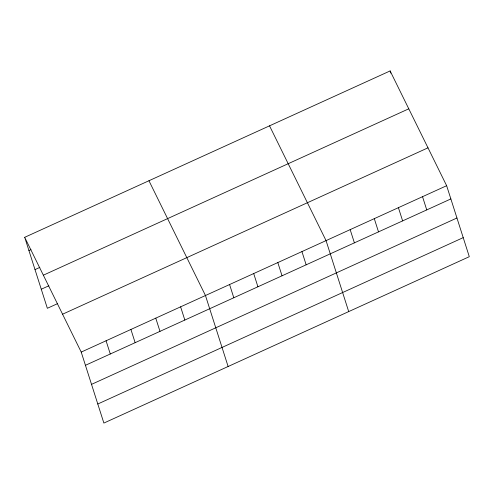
<?xml version="1.0" encoding="UTF-8"?>
<svg xmlns="http://www.w3.org/2000/svg" width="494" height="494" viewBox="0 0 494 494"><rect width="100%" height="100%" fill="white"/><g stroke="black" fill="none" stroke-linecap="round" stroke-linejoin="round"><path stroke-width="0.74" d="M24.7 237.311L390.124 70.932L446.644 185.707L469.3 256.689L103.876 423.068L81.22 352.086L24.7 237.311L47.356 308.293L57.705 303.575M28.918 250.526L30.992 249.587M35 269.588L39.835 267.39M43.355 275.183L408.779 108.81M41.268 289.231L48.863 285.773M62.571 314.209L427.995 147.83M81.22 352.086L446.644 185.707M85.437 365.307L450.868 198.928M91.52 384.369L456.95 217.99M97.787 404.012L463.218 237.633M269.533 125.834L326.059 240.615L348.708 311.597M148.947 180.742L205.467 295.517L228.117 366.505M390.124 70.932L390.828 73.131M422.531 196.692L426.748 209.907M398.411 207.671L402.629 220.892M374.291 218.651L378.509 231.871M350.172 229.636L354.396 242.85M301.939 251.594L306.157 264.815M277.819 262.573L282.037 275.794M253.7 273.559L257.917 286.779M229.58 284.538L233.804 297.759M180.619 306.836L184.836 320.05M155.764 318.148L159.988 331.363M130.916 329.461L135.14 342.682M106.068 340.774L110.285 353.994"/></g></svg>
